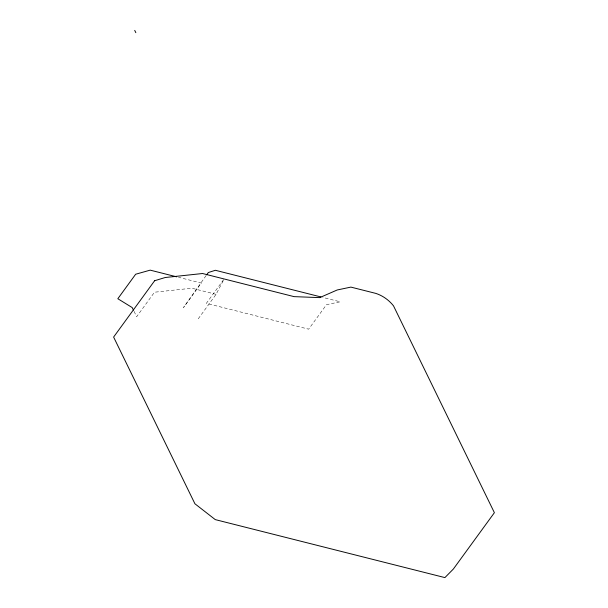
<?xml version="1.0" encoding="UTF-8"?>
<svg xmlns="http://www.w3.org/2000/svg" width="608" height="608" viewBox="0 0 608 608"><rect width="100%" height="100%" fill="white"/><g stroke="black" fill="none" stroke-linecap="round" stroke-linejoin="round"><path stroke-width="0.46" stroke-dasharray="3.04 2.28" d="M198.238 318.828L216.076 294.333L223.341 280.47M206.089 275.599L183.502 307.557L201.339 283.054L178.509 277.294M223.638 279.604L206.355 303.339L308.659 329.171L326.496 304.676L340.176 301.804L322.742 297.396M216.076 294.333L191.847 288.215L154.5 292.212L136.663 316.707L133.828 310.901"/><path stroke-width="0.91" d="M206.644 274.839L208.316 272.536L215.376 270.286L320.902 296.932M176.677 276.83L150.191 270.142L135.66 274.231L117.83 298.726L132.21 307.58L133.426 310.072M134.725 30.4L135.842 32.68M154.637 280.729L113.612 337.068L194.917 503.766L215.27 519.612L444.912 577.6L453.363 569.035L494.388 512.696L393.505 305.847C388.976 300.124 382.766 295.663 375.812 293.398L350.877 287.105L337.197 289.978L319.709 297.624L294.082 296.636L202.548 273.516L165.201 277.514L154.637 280.729"/></g></svg>
